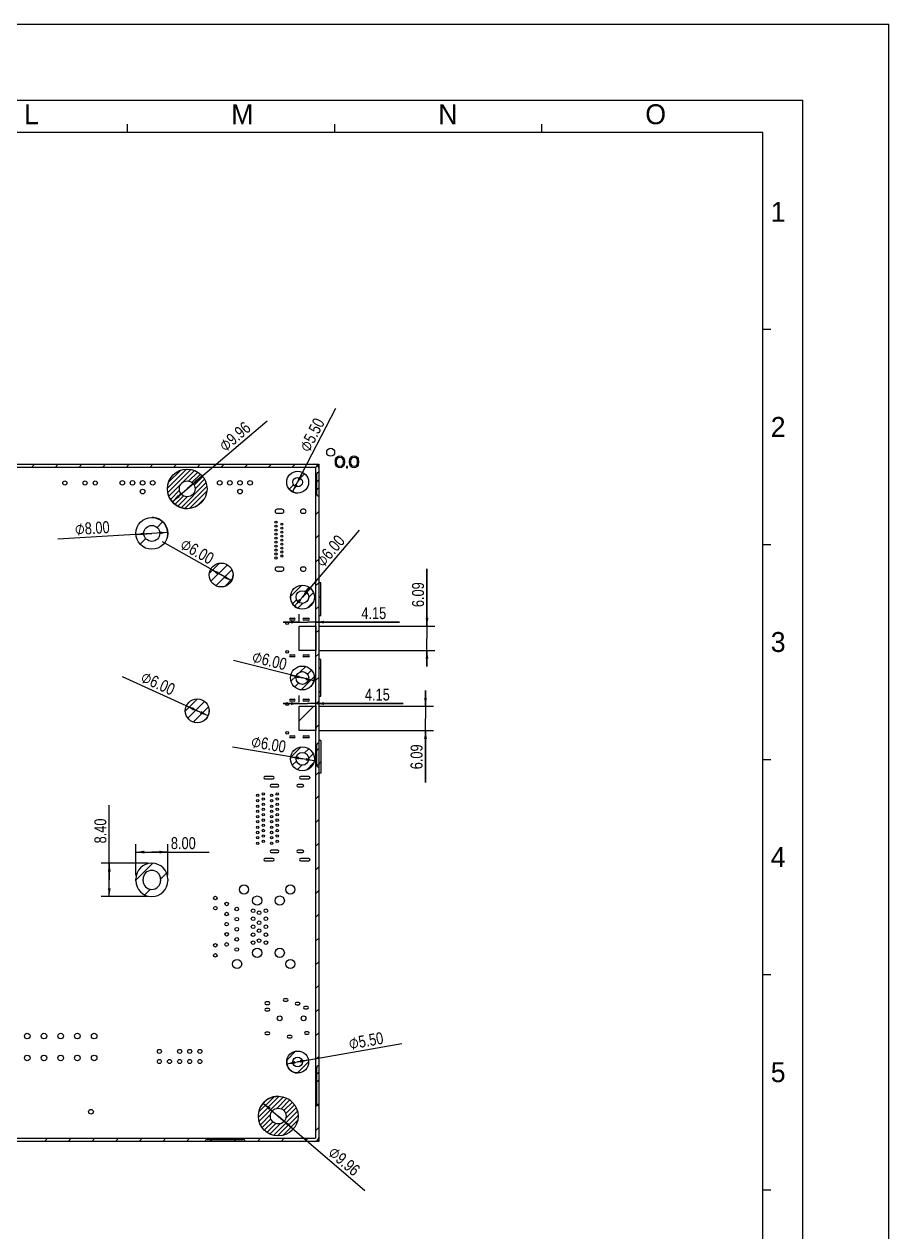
# Model space of a CAD drawing. Header units: millimetres. Extents: x 0 to 841, y 0 to 594.
# Drawn here: x 623.8 to 841, y 290.8 to 594 of the extents above; entities that cross this region are included whole.
import ezdxf

# ---------------------------------------------------------------- set-up
doc = ezdxf.new("R2010")
doc.units = ezdxf.units.MM
doc.header["$LTSCALE"] = 46.255
doc.layers.get('0').update_dxf_attribs({"linetype": 'CONTINUOUS'})
doc.layers.add('ASSEM_MEM', color=7, linetype='CONTINUOUS')
doc.styles.get("Standard").update_dxf_attribs({"font": 'txt', "width": 0.8})
doc.styles.add('TEXTSTYLE_2', font='txt')
doc.styles.add('TEXTSTYLE_3', font='symbol_asme.ttf')
doc.dimstyles.new('DIMSTYLE_1', dxfattribs={"dimtxt": 3, "dimasz": 2.1, "dimexe": 2, "dimexo": 1, "dimgap": 0.75, "dimtad": 1, "dimzin": 0, "dimdsep": 46, "dimtxsty": 'STANDARD', "dimblk": '_FILLED', "dimblk1": '_FILLED', "dimblk2": '_FILLED', "dimcen": 0.09, "dimazin": 0, "dimtp": 0.01, "dimtm": 0.01, "dimtfac": 1, "dimtofl": 0, "dimtmove": 0, "dimatfit": 3, "dimldrblk": '_FILLED', "dimfxl": 1, "dimtolj": 1, "dimtzin": 0, "dimarcsym": 0})
doc.dimstyles.new('DIMSTYLE_2', dxfattribs={"dimtxt": 3, "dimasz": 2.1, "dimexe": 2, "dimexo": 1, "dimtad": 1, "dimzin": 0, "dimdsep": 46, "dimtxsty": 'STANDARD', "dimblk": '_FILLED', "dimblk1": '_FILLED', "dimblk2": '_FILLED', "dimcen": 0.09, "dimazin": 0, "dimtp": 0.01, "dimtm": 0.01, "dimtfac": 1, "dimtmove": 0, "dimatfit": 2, "dimldrblk": '_FILLED', "dimfxl": 1, "dimtolj": 1, "dimtzin": 0, "dimarcsym": 0})

# ---------------------------------------------------------------- blocks, each defined once
blk = doc.blocks.new('_FILLED')
at = {"color": 0, "linetype": 'BYBLOCK'}
blk.add_solid([(0, 0), (-1, 0.17), (-1, -0.17)], dxfattribs=at)
blk = doc.blocks.new('*D27')
at = {"color": 7, "linetype": 'CONTINUOUS'}
for p, q in [((655.91, 466.16), (632.32, 464.71)), ((651.91, 465.91), (655.91, 466.16)), ((659.9, 466.4), (655.91, 466.16))]:
    blk.add_line(p, q, dxfattribs=at)
at = {"color": 7, "linetype": 'CONTINUOUS', "xscale": 2.1, "yscale": 2.1, "zscale": 2.1}
for p, rotation in [((651.91, 465.91), 183.5191490158), ((659.9, 466.4), 3.5191490158)]:
    blk.add_blockref('_FILLED', p, dxfattribs=dict(at, rotation=rotation))
at = {"color": 7, "linetype": 'CONTINUOUS', "insert": (645.21, 469.26), "char_height": 3, "width": 19.7077, "attachment_point": 3, "rotation": 3.5191, "line_spacing_factor": 0.9, "style": 'TEXTSTYLE_3'}
blk.add_mtext('⌀\\ftxt;{\\W0.8;8.00}', dxfattribs=at)
blk = doc.blocks.new('*D28')
at = {"color": 7, "linetype": 'CONTINUOUS'}
for p, q in [((664.81, 477.34), (684.84, 494.45)), ((668.59, 480.57), (664.81, 477.34)), ((661.02, 474.1), (664.81, 477.34))]:
    blk.add_line(p, q, dxfattribs=at)
at = {"color": 7, "linetype": 'CONTINUOUS', "xscale": 2.1, "yscale": 2.1, "zscale": 2.1}
for p, rotation in [((668.59, 480.57), 40.4934097734), ((661.02, 474.1), 220.4934097734)]:
    blk.add_blockref('_FILLED', p, dxfattribs=dict(at, rotation=rotation))
at = {"color": 7, "linetype": 'CONTINUOUS', "insert": (672.42, 488.77), "char_height": 3, "width": 19.7077, "attachment_point": 1, "rotation": 40.4934, "line_spacing_factor": 0.9, "style": 'TEXTSTYLE_3'}
blk.add_mtext('⌀\\ftxt;{\\W0.8;9.96}', dxfattribs=at)
blk = doc.blocks.new('*D29')
at = {"color": 7, "linetype": 'CONTINUOUS'}
for p, q in [((692.53, 479.01), (702.1, 497.63)), ((693.78, 481.45), (692.53, 479.01)), ((691.27, 476.56), (692.53, 479.01))]:
    blk.add_line(p, q, dxfattribs=at)
at = {"color": 7, "linetype": 'CONTINUOUS', "xscale": 2.1, "yscale": 2.1, "zscale": 2.1}
for p, rotation in [((693.78, 481.45), 62.7795935802), ((691.27, 476.56), 242.7795935802)]:
    blk.add_blockref('_FILLED', p, dxfattribs=dict(at, rotation=rotation))
at = {"color": 7, "linetype": 'CONTINUOUS', "insert": (692.76, 487.66), "char_height": 3, "width": 19.7077, "attachment_point": 1, "rotation": 62.7796, "line_spacing_factor": 0.9, "style": 'TEXTSTYLE_3'}
blk.add_mtext('⌀\\ftxt;{\\W0.8;5.50}', dxfattribs=at)
blk = doc.blocks.new('*D30')
at = {"color": 7, "linetype": 'CONTINUOUS'}
for p, q in [((725.01, 442.85), (725.01, 457.24)), ((725.01, 457.24), (725.01, 439.8)), ((698.08, 442.85), (727.01, 442.85)), ((725.01, 432.76), (725.01, 439.8)), ((698.08, 436.76), (727.01, 436.76)), ((725.01, 436.76), (725.01, 432.76))]:
    blk.add_line(p, q, dxfattribs=at)
at = {"color": 7, "linetype": 'CONTINUOUS', "xscale": 2.1, "yscale": 2.1, "zscale": 2.1}
for p, rotation in [((725.01, 442.85), 270), ((725.01, 436.76), 90)]:
    blk.add_blockref('_FILLED', p, dxfattribs=dict(at, rotation=rotation))
at = {"color": 7, "linetype": 'CONTINUOUS', "insert": (721.26, 447.64), "char_height": 3, "width": 9.6, "attachment_point": 1, "rotation": 90, "line_spacing_factor": 0.9}
blk.add_mtext('6.09', dxfattribs=at)
blk = doc.blocks.new('*D31')
at = {"color": 7, "linetype": 'CONTINUOUS'}
for p, q in [((692.93, 443.85), (692.93, 445.88)), ((697.08, 443.85), (697.08, 445.88)), ((692.93, 443.88), (688.93, 443.88)), ((688.93, 443.88), (695, 443.88)), ((718.13, 443.88), (695, 443.88)), ((697.08, 443.88), (718.13, 443.88))]:
    blk.add_line(p, q, dxfattribs=at)
at = {"color": 7, "linetype": 'CONTINUOUS', "xscale": 2.1, "yscale": 2.1, "zscale": 2.1}
blk.add_blockref('_FILLED', (692.93, 443.88), dxfattribs=at)
at = {"color": 7, "linetype": 'CONTINUOUS', "xscale": 2.1, "yscale": 2.1, "zscale": 2.1, "rotation": 180}
blk.add_blockref('_FILLED', (697.08, 443.88), dxfattribs=at)
at = {"color": 7, "linetype": 'CONTINUOUS', "insert": (708.53, 447.63), "char_height": 3, "width": 9.6, "attachment_point": 1, "line_spacing_factor": 0.9}
blk.add_mtext('4.15', dxfattribs=at)
blk = doc.blocks.new('*D32')
at = {"color": 7, "linetype": 'CONTINUOUS'}
for p, q in [((724.64, 422.75), (724.64, 426.75)), ((724.64, 426.75), (724.64, 419.71)), ((698.08, 422.75), (726.64, 422.75)), ((724.64, 403.58), (724.64, 419.71)), ((698.08, 416.66), (726.64, 416.66)), ((724.64, 416.66), (724.64, 403.58))]:
    blk.add_line(p, q, dxfattribs=at)
at = {"color": 7, "linetype": 'CONTINUOUS', "xscale": 2.1, "yscale": 2.1, "zscale": 2.1}
for p, rotation in [((724.64, 422.75), 270), ((724.64, 416.66), 90)]:
    blk.add_blockref('_FILLED', p, dxfattribs=dict(at, rotation=rotation))
at = {"color": 7, "linetype": 'CONTINUOUS', "insert": (720.89, 413.18), "char_height": 3, "width": 9.6, "attachment_point": 3, "rotation": 90, "line_spacing_factor": 0.9}
blk.add_mtext('6.09', dxfattribs=at)
blk = doc.blocks.new('*D33')
at = {"color": 7, "linetype": 'CONTINUOUS'}
for p, q in [((692.93, 423.75), (692.93, 425.43)), ((697.08, 423.75), (697.08, 425.43)), ((692.93, 423.43), (688.93, 423.43)), ((688.93, 423.43), (695, 423.43)), ((719.03, 423.43), (695, 423.43)), ((697.08, 423.43), (719.03, 423.43))]:
    blk.add_line(p, q, dxfattribs=at)
at = {"color": 7, "linetype": 'CONTINUOUS', "xscale": 2.1, "yscale": 2.1, "zscale": 2.1}
blk.add_blockref('_FILLED', (692.93, 423.43), dxfattribs=at)
at = {"color": 7, "linetype": 'CONTINUOUS', "xscale": 2.1, "yscale": 2.1, "zscale": 2.1, "rotation": 180}
blk.add_blockref('_FILLED', (697.08, 423.43), dxfattribs=at)
at = {"color": 7, "linetype": 'CONTINUOUS', "insert": (709.43, 427.18), "char_height": 3, "width": 9.6, "attachment_point": 1, "line_spacing_factor": 0.9}
blk.add_mtext('4.15', dxfattribs=at)
blk = doc.blocks.new('*D34')
at = {"color": 7, "linetype": 'CONTINUOUS'}
for p, q in [((692.53, 333.45), (718.71, 338.1)), ((695.23, 333.93), (692.53, 333.45)), ((689.82, 332.97), (692.53, 333.45))]:
    blk.add_line(p, q, dxfattribs=at)
at = {"color": 7, "linetype": 'CONTINUOUS', "xscale": 2.1, "yscale": 2.1, "zscale": 2.1}
for p, rotation in [((689.82, 332.97), 190.0721144554), ((695.23, 333.93), 10.0721144554)]:
    blk.add_blockref('_FILLED', p, dxfattribs=dict(at, rotation=rotation))
at = {"color": 7, "linetype": 'CONTINUOUS', "insert": (705.12, 339.49), "char_height": 3, "width": 19.7077, "attachment_point": 1, "rotation": 10.0721, "line_spacing_factor": 0.9, "style": 'TEXTSTYLE_3'}
blk.add_mtext('⌀\\ftxt;{\\W0.8;5.50}', dxfattribs=at)
blk = doc.blocks.new('*D35')
at = {"color": 7, "linetype": 'CONTINUOUS'}
for p, q in [((683.89, 323.1), (687.67, 319.86)), ((691.44, 316.61), (687.67, 319.86)), ((687.67, 319.86), (709.41, 301.16))]:
    blk.add_line(p, q, dxfattribs=at)
at = {"color": 7, "linetype": 'CONTINUOUS', "xscale": 2.1, "yscale": 2.1, "zscale": 2.1}
for p, rotation in [((683.89, 323.1), 139.3136639899), ((691.44, 316.61), 319.3136639899)]:
    blk.add_blockref('_FILLED', p, dxfattribs=dict(at, rotation=rotation))
at = {"color": 7, "linetype": 'CONTINUOUS', "insert": (701.89, 312.57), "char_height": 3, "width": 19.7077, "attachment_point": 1, "rotation": 319.3137, "line_spacing_factor": 0.9, "style": 'TEXTSTYLE_3'}
blk.add_mtext('⌀\\ftxt;{\\W0.8;9.96}', dxfattribs=at)
blk = doc.blocks.new('*D38')
at = {"color": 7, "linetype": 'CONTINUOUS'}
for p, q in [((645.23, 379.16), (645.23, 397.92)), ((654.91, 383.36), (643.23, 383.36)), ((645.23, 383.36), (645.23, 379.16)), ((645.23, 374.96), (645.23, 379.16)), ((654.91, 374.96), (643.23, 374.96))]:
    blk.add_line(p, q, dxfattribs=at)
at = {"color": 7, "linetype": 'CONTINUOUS', "xscale": 2.1, "yscale": 2.1, "zscale": 2.1}
for p, rotation in [((645.23, 383.36), 90), ((645.23, 374.96), 270)]:
    blk.add_blockref('_FILLED', p, dxfattribs=dict(at, rotation=rotation))
at = {"color": 7, "linetype": 'CONTINUOUS', "insert": (641.48, 388.32), "char_height": 3, "width": 9.6, "attachment_point": 1, "rotation": 90, "line_spacing_factor": 0.9}
blk.add_mtext('8.40', dxfattribs=at)
blk = doc.blocks.new('*D39')
at = {"color": 7, "linetype": 'CONTINUOUS'}
for p, q in [((651.91, 380.36), (651.91, 388.14)), ((659.91, 380.36), (659.91, 388.14)), ((651.91, 386.14), (655.91, 386.14)), ((659.91, 386.14), (655.91, 386.14)), ((655.91, 386.14), (670.3, 386.14))]:
    blk.add_line(p, q, dxfattribs=at)
at = {"color": 7, "linetype": 'CONTINUOUS', "xscale": 2.1, "yscale": 2.1, "zscale": 2.1, "rotation": 180}
blk.add_blockref('_FILLED', (651.91, 386.14), dxfattribs=at)
at = {"color": 7, "linetype": 'CONTINUOUS', "xscale": 2.1, "yscale": 2.1, "zscale": 2.1}
blk.add_blockref('_FILLED', (659.91, 386.14), dxfattribs=at)
at = {"color": 7, "linetype": 'CONTINUOUS', "insert": (660.7, 389.89), "char_height": 3, "width": 9.6, "attachment_point": 1, "line_spacing_factor": 0.9}
blk.add_mtext('8.00', dxfattribs=at)
blk = doc.blocks.new('*D40')
at = {"color": 7, "linetype": 'CONTINUOUS'}
for p, q in [((693.73, 450.16), (708.04, 466.98)), ((695.67, 452.44), (693.73, 450.16)), ((691.78, 447.87), (693.73, 450.16))]:
    blk.add_line(p, q, dxfattribs=at)
at = {"color": 7, "linetype": 'CONTINUOUS', "xscale": 2.1, "yscale": 2.1, "zscale": 2.1}
for p, rotation in [((695.67, 452.44), 49.6053224587), ((691.78, 447.87), 229.6053224587)]:
    blk.add_blockref('_FILLED', p, dxfattribs=dict(at, rotation=rotation))
at = {"color": 7, "linetype": 'CONTINUOUS', "insert": (696.67, 459.4), "char_height": 3, "width": 19.7077, "attachment_point": 1, "rotation": 49.6053, "line_spacing_factor": 0.9, "style": 'TEXTSTYLE_3'}
blk.add_mtext('⌀\\ftxt;{\\W0.8;6.00}', dxfattribs=at)
blk = doc.blocks.new('*D41')
at = {"color": 7, "linetype": 'CONTINUOUS'}
for p, q in [((693.73, 429.86), (676.42, 434.23)), ((690.82, 430.59), (693.73, 429.86)), ((696.63, 429.12), (693.73, 429.86))]:
    blk.add_line(p, q, dxfattribs=at)
at = {"color": 7, "linetype": 'CONTINUOUS', "xscale": 2.1, "yscale": 2.1, "zscale": 2.1}
for p, rotation in [((690.82, 430.59), 165.8228602955), ((696.63, 429.12), 345.8228602955)]:
    blk.add_blockref('_FILLED', p, dxfattribs=dict(at, rotation=rotation))
at = {"color": 7, "linetype": 'CONTINUOUS', "insert": (690.07, 434.65), "char_height": 3, "width": 19.7077, "attachment_point": 3, "rotation": 345.8229, "line_spacing_factor": 0.9, "style": 'TEXTSTYLE_3'}
blk.add_mtext('⌀\\ftxt;{\\W0.8;6.00}', dxfattribs=at)
blk = doc.blocks.new('*D42')
at = {"color": 7, "linetype": 'CONTINUOUS'}
for p, q in [((693.73, 409.56), (676.21, 412.51)), ((690.77, 410.06), (693.73, 409.56)), ((696.68, 409.06), (693.73, 409.56))]:
    blk.add_line(p, q, dxfattribs=at)
at = {"color": 7, "linetype": 'CONTINUOUS', "xscale": 2.1, "yscale": 2.1, "zscale": 2.1}
for p, rotation in [((690.77, 410.06), 170.42969168), ((696.68, 409.06), 350.42969168)]:
    blk.add_blockref('_FILLED', p, dxfattribs=dict(at, rotation=rotation))
at = {"color": 7, "linetype": 'CONTINUOUS', "insert": (689.79, 414.02), "char_height": 3, "width": 19.7077, "attachment_point": 3, "rotation": 350.4297, "line_spacing_factor": 0.9, "style": 'TEXTSTYLE_3'}
blk.add_mtext('⌀\\ftxt;{\\W0.8;6.00}', dxfattribs=at)
blk = doc.blocks.new('*D43')
at = {"color": 7, "linetype": 'CONTINUOUS'}
for p, q in [((667.33, 421.61), (648.55, 430.14)), ((664.59, 422.85), (667.33, 421.61)), ((670.06, 420.37), (667.33, 421.61))]:
    blk.add_line(p, q, dxfattribs=at)
at = {"color": 7, "linetype": 'CONTINUOUS', "xscale": 2.1, "yscale": 2.1, "zscale": 2.1}
for p, rotation in [((664.59, 422.85), 155.5447105717), ((670.06, 420.37), 335.5447105717)]:
    blk.add_blockref('_FILLED', p, dxfattribs=dict(at, rotation=rotation))
at = {"color": 7, "linetype": 'CONTINUOUS', "insert": (662.06, 428.12), "char_height": 3, "width": 19.7077, "attachment_point": 3, "rotation": 335.5447, "line_spacing_factor": 0.9, "style": 'TEXTSTYLE_3'}
blk.add_mtext('⌀\\ftxt;{\\W0.8;6.00}', dxfattribs=at)
blk = doc.blocks.new('*D44')
at = {"color": 7, "linetype": 'CONTINUOUS'}
for p, q in [((673.33, 455.71), (658.57, 464.06)), ((670.71, 457.18), (673.33, 455.71)), ((675.94, 454.23), (673.33, 455.71))]:
    blk.add_line(p, q, dxfattribs=at)
at = {"color": 7, "linetype": 'CONTINUOUS', "xscale": 2.1, "yscale": 2.1, "zscale": 2.1}
for p, rotation in [((670.71, 457.18), 150.4967613967), ((675.94, 454.23), 330.4967613967)]:
    blk.add_blockref('_FILLED', p, dxfattribs=dict(at, rotation=rotation))
at = {"color": 7, "linetype": 'CONTINUOUS', "insert": (671.85, 460.85), "char_height": 3, "width": 19.7077, "attachment_point": 3, "rotation": 330.4968, "line_spacing_factor": 0.9, "style": 'TEXTSTYLE_3'}
blk.add_mtext('⌀\\ftxt;{\\W0.8;6.00}', dxfattribs=at)

msp = doc.modelspace()

# ---------------------------------------------------------------- linework, layer by layer
at = {"color": 7, "linetype": 'CONTINUOUS'}
for p, q in [((0, 594), (841, 594)), ((841, 0), (841, 594)), ((16.342, 574.885), (819.342, 574.885)), ((819.342, 574.885), (819.342, 23.885)), ((649.842, 566.885), (649.842, 568.885)), ((701.842, 566.885), (701.842, 568.885)), ((753.842, 566.885), (753.842, 568.885)), ((25.842, 566.885), (809.342, 566.885)), ((809.342, 31.385), (809.342, 566.885)), ((809.342, 517.385), (811.342, 517.385)), ((809.342, 463.385), (811.342, 463.385)), ((809.342, 409.385), (811.342, 409.385)), ((809.342, 355.385), (811.342, 355.385)), ((809.342, 301.385), (811.342, 301.385))]:
    msp.add_line(p, q, dxfattribs=at)
for centre, radius, start, end in [((692.525, 479.007), 2.75, 222.79649, 270), ((664.805, 477.337), 4.98, 209.13923, 270), ((655.905, 466.157), 4, 349.48291, 90), ((673.325, 455.707), 3, 312.06181, 360), ((693.725, 450.157), 3, 180, 248.04027), ((693.725, 429.857), 3, 327.38791, 360), ((667.325, 421.607), 3, 317.10976, 360), ((693.725, 409.557), 3, 151.99474, 180), ((692.525, 333.447), 2.75, 170.08901, 270), ((687.665, 319.857), 4.98, 90, 150.66784)]:
    msp.add_arc(centre, radius, start, end, dxfattribs=at)
at = {"layer": 'ASSEM_MEM', "color": 40, "linetype": 'CONTINUOUS'}
for p, q in [((702.138, 484.915), (702.263, 485.17)), ((702.263, 485.17), (702.45, 485.362)), ((702.45, 485.362), (702.763, 485.553)), ((702.638, 485.107), (702.825, 485.234)), ((702.763, 485.553), (703.138, 485.617)), ((702.825, 485.234), (703.138, 485.298)), ((703.138, 485.617), (703.513, 485.553)), ((703.138, 485.298), (703.45, 485.234)), ((703.45, 485.234), (703.638, 485.107)), ((703.513, 485.553), (703.825, 485.362)), ((703.825, 485.362), (704.013, 485.17)), ((704.013, 485.17), (704.138, 484.915)), ((705.7, 484.915), (705.825, 485.17)), ((705.825, 485.17), (706.013, 485.362)), ((706.013, 485.362), (706.325, 485.553)), ((706.2, 485.107), (706.388, 485.234)), ((706.325, 485.553), (706.7, 485.617)), ((706.388, 485.234), (706.7, 485.298)), ((706.7, 485.617), (707.075, 485.553)), ((706.7, 485.298), (707.013, 485.234)), ((707.013, 485.234), (707.2, 485.107)), ((707.075, 485.553), (707.388, 485.362)), ((707.388, 485.362), (707.575, 485.17)), ((707.575, 485.17), (707.7, 484.915)), ((702.013, 484.404), (702.075, 484.724)), ((702.013, 483.83), (702.013, 484.404)), ((702.075, 483.511), (702.013, 483.83)), ((702.075, 484.724), (702.138, 484.915)), ((702.138, 483.319), (702.075, 483.511)), ((702.263, 483.064), (702.138, 483.319)), ((702.45, 482.873), (702.263, 483.064)), ((702.325, 484.341), (702.388, 484.724)), ((702.325, 483.894), (702.325, 484.341)), ((702.388, 483.511), (702.325, 483.894)), ((702.388, 484.724), (702.638, 485.107)), ((702.638, 483.128), (702.388, 483.511)), ((702.763, 482.681), (702.45, 482.873)), ((702.825, 483), (702.638, 483.128)), ((703.138, 482.617), (702.763, 482.681)), ((703.138, 482.936), (702.825, 483)), ((703.45, 483), (703.138, 482.936)), ((703.513, 482.681), (703.138, 482.617)), ((703.638, 483.128), (703.45, 483)), ((703.825, 482.873), (703.513, 482.681)), ((703.638, 485.107), (703.888, 484.724)), ((703.888, 483.511), (703.638, 483.128)), ((704.013, 483.064), (703.825, 482.873)), ((703.888, 484.724), (703.95, 484.341)), ((703.95, 483.894), (703.888, 483.511)), ((703.95, 484.341), (703.95, 483.894)), ((704.138, 483.319), (704.013, 483.064)), ((704.138, 484.915), (704.2, 484.724)), ((704.2, 483.511), (704.138, 483.319)), ((704.2, 484.724), (704.263, 484.404)), ((704.263, 483.83), (704.2, 483.511)), ((704.263, 484.404), (704.263, 483.83)), ((705.075, 482.936), (704.763, 482.936)), ((704.763, 482.936), (704.763, 482.617)), ((704.763, 482.617), (705.075, 482.617)), ((705.075, 482.617), (705.075, 482.936)), ((705.575, 484.404), (705.638, 484.724)), ((705.575, 483.83), (705.575, 484.404)), ((705.638, 483.511), (705.575, 483.83)), ((705.638, 484.724), (705.7, 484.915)), ((705.7, 483.319), (705.638, 483.511)), ((705.825, 483.064), (705.7, 483.319)), ((706.013, 482.873), (705.825, 483.064)), ((705.888, 484.341), (705.95, 484.724)), ((705.888, 483.894), (705.888, 484.341)), ((705.95, 483.511), (705.888, 483.894)), ((705.95, 484.724), (706.2, 485.107)), ((706.2, 483.128), (705.95, 483.511)), ((706.325, 482.681), (706.013, 482.873)), ((706.388, 483), (706.2, 483.128)), ((706.7, 482.617), (706.325, 482.681)), ((706.7, 482.936), (706.388, 483)), ((707.013, 483), (706.7, 482.936)), ((707.075, 482.681), (706.7, 482.617)), ((707.2, 483.128), (707.013, 483)), ((707.388, 482.873), (707.075, 482.681)), ((707.2, 485.107), (707.45, 484.724)), ((707.45, 483.511), (707.2, 483.128)), ((707.575, 483.064), (707.388, 482.873)), ((707.45, 484.724), (707.513, 484.341)), ((707.513, 483.894), (707.45, 483.511)), ((707.513, 484.341), (707.513, 483.894)), ((707.7, 483.319), (707.575, 483.064)), ((707.7, 484.915), (707.763, 484.724)), ((707.763, 483.511), (707.7, 483.319)), ((707.763, 484.724), (707.825, 484.404)), ((707.825, 483.83), (707.763, 483.511)), ((707.825, 484.404), (707.825, 483.83))]:
    msp.add_line(p, q, dxfattribs=at)
at = {"layer": 'ASSEM_MEM', "color": 7, "linetype": 'CONTINUOUS'}
for p, q in [((527.825, 483.507), (697.825, 483.507)), ((697.025, 482.707), (528.625, 482.707)), ((625.664, 482.707), (626.464, 483.507)), ((631.611, 482.707), (632.411, 483.507)), ((637.558, 482.707), (638.358, 483.507)), ((643.504, 482.707), (644.304, 483.507)), ((649.451, 482.707), (650.251, 483.507)), ((655.398, 482.707), (656.198, 483.507)), ((659.828, 477.517), (664.626, 482.314)), ((659.912, 476.411), (665.732, 482.23)), ((661.345, 482.707), (662.145, 483.507)), ((667.291, 482.707), (668.091, 483.507)), ((673.238, 482.707), (674.038, 483.507)), ((679.185, 482.707), (679.985, 483.507)), ((685.132, 482.707), (685.932, 483.507)), ((691.078, 482.707), (691.878, 483.507)), ((697.025, 482.707), (697.825, 483.507)), ((697.025, 482.707), (697.025, 314.307)), ((697.825, 483.507), (697.825, 313.507)), ((660.105, 478.982), (663.16, 482.038)), ((663.594, 478.904), (666.652, 481.962)), ((665.164, 479.284), (667.442, 481.562)), ((665.992, 478.922), (668.122, 481.052)), ((666.544, 478.285), (668.7, 480.441)), ((666.785, 477.337), (669.175, 479.727)), ((693.175, 480.016), (694.282, 481.123)), ((697.325, 476.007), (697.325, 481.007)), ((697.325, 479.06), (697.825, 479.56)), ((660.18, 475.49), (663.238, 478.548)), ((660.58, 474.701), (662.858, 476.978)), ((661.09, 474.021), (663.22, 476.151)), ((663.245, 472.608), (669.535, 478.897)), ((664.219, 472.392), (669.751, 477.924)), ((665.41, 472.394), (669.748, 476.732)), ((690.409, 477.251), (691.516, 478.357)), ((697.025, 476.76), (697.825, 477.56)), ((661.701, 473.443), (663.857, 475.599)), ((662.416, 472.968), (664.805, 475.357)), ((667.148, 472.943), (669.2, 474.994)), ((688.575, 472.207), (687.375, 472.207)), ((687.375, 471.207), (688.575, 471.207)), ((694.135, 472.207), (693.735, 472.207)), ((693.735, 471.207), (694.135, 471.207)), ((697.025, 470.814), (697.825, 471.614)), ((657.215, 467.669), (658.631, 469.085)), ((652.978, 463.431), (654.394, 464.847)), ((697.025, 464.867), (697.825, 465.667)), ((670.35, 456.093), (672.939, 458.682)), ((670.77, 454.135), (674.898, 458.262)), ((697.025, 458.92), (697.825, 459.72)), ((672.02, 453.006), (676.026, 457.012)), ((688.575, 457.707), (687.375, 457.707)), ((687.375, 456.707), (688.575, 456.707)), ((694.135, 457.707), (693.735, 457.707)), ((693.735, 456.707), (694.135, 456.707)), ((674.245, 452.852), (676.181, 454.788)), ((690.729, 450.306), (693.576, 453.153)), ((694.406, 451.605), (695.428, 452.627)), ((697.025, 452.973), (697.825, 453.773)), ((698.325, 453.757), (697.825, 453.757)), ((698.325, 445.557), (698.325, 453.757)), ((691.255, 448.454), (692.277, 449.476)), ((695.001, 447.442), (696.441, 448.882)), ((695.325, 450.145), (696.493, 451.313)), ((697.825, 449.91), (698.325, 450.41)), ((692.569, 447.389), (693.737, 448.557)), ((697.025, 447.027), (697.825, 447.827)), ((690.725, 444.857), (691.625, 444.857)), ((691.625, 444.357), (690.725, 444.357)), ((692.925, 442.847), (697.075, 442.847)), ((692.925, 436.762), (692.925, 442.847)), ((694.125, 444.857), (695.225, 444.857)), ((695.225, 444.357), (694.125, 444.357)), ((697.075, 442.847), (697.075, 436.762)), ((697.825, 445.557), (698.325, 445.557)), ((697.025, 441.08), (697.825, 441.88)), ((697.075, 436.762), (692.925, 436.762)), ((690.725, 435.657), (691.625, 435.657)), ((691.625, 435.157), (690.725, 435.157)), ((694.125, 435.657), (695.225, 435.657)), ((695.225, 435.157), (694.125, 435.157)), ((697.025, 435.133), (697.825, 435.933)), ((698.325, 434.457), (697.825, 434.457)), ((698.325, 425.257), (698.325, 434.457)), ((693.199, 431.368), (694.568, 432.737)), ((695.014, 430.805), (696.01, 431.801)), ((697.825, 432.07), (698.325, 432.57)), ((690.846, 429.015), (692.214, 430.383)), ((691.782, 427.572), (692.778, 428.568)), ((693.458, 426.869), (696.713, 430.125)), ((697.025, 429.186), (697.825, 429.986)), ((664.326, 421.525), (667.407, 424.606)), ((690.725, 424.557), (691.625, 424.557)), ((694.125, 424.557), (695.225, 424.557)), ((697.825, 426.123), (698.325, 426.623)), ((697.825, 425.257), (698.325, 425.257)), ((664.952, 419.772), (669.16, 423.98)), ((666.334, 418.776), (670.157, 422.598)), ((691.625, 424.057), (690.725, 424.057)), ((692.925, 422.75), (697.075, 422.75)), ((692.925, 419.06), (696.615, 422.75)), ((692.925, 416.664), (692.925, 422.75)), ((695.225, 424.057), (694.125, 424.057)), ((697.025, 423.24), (697.825, 424.04)), ((697.075, 422.75), (697.075, 416.664)), ((669.214, 419.276), (669.656, 419.719)), ((697.075, 416.664), (692.925, 416.664)), ((697.025, 417.293), (697.825, 418.093)), ((690.725, 415.357), (691.625, 415.357)), ((691.625, 414.857), (690.725, 414.857)), ((690.743, 409.882), (693.4, 412.54)), ((694.125, 415.357), (695.225, 415.357)), ((695.225, 414.857), (694.125, 414.857)), ((697.325, 408.007), (697.325, 413.007)), ((698.325, 414.157), (697.825, 414.157)), ((698.325, 414.157), (698.325, 405.957)), ((694.293, 411.053), (695.331, 412.091)), ((695.319, 409.701), (696.444, 410.826)), ((697.025, 411.346), (697.825, 412.146)), ((691.191, 407.952), (692.229, 408.99)), ((692.457, 406.839), (693.582, 407.964)), ((694.726, 406.729), (696.553, 408.557)), ((697.362, 407.82), (698.325, 408.783)), ((686.325, 405.157), (684.325, 405.157)), ((684.325, 404.557), (686.325, 404.557)), ((695.335, 405.157), (693.335, 405.157)), ((693.335, 404.557), (695.335, 404.557)), ((697.025, 405.399), (697.825, 406.199)), ((698.325, 405.957), (697.825, 405.957)), ((687.515, 403.107), (685.915, 403.107)), ((685.915, 402.507), (687.515, 402.507)), ((693.745, 403.107), (692.645, 403.107)), ((692.645, 402.507), (693.745, 402.507)), ((697.025, 399.452), (697.825, 400.252)), ((697.025, 393.506), (697.825, 394.306)), ((697.025, 387.559), (697.825, 388.359)), ((687.515, 386.607), (685.915, 386.607)), ((685.915, 386.007), (687.515, 386.007)), ((693.745, 386.607), (692.645, 386.607)), ((692.645, 386.007), (693.745, 386.007)), ((651.905, 379.104), (656.151, 383.35)), ((686.325, 384.557), (684.325, 384.557)), ((684.325, 383.957), (686.325, 383.957)), ((695.335, 384.557), (693.335, 384.557)), ((693.335, 383.957), (695.335, 383.957)), ((697.025, 381.612), (697.825, 382.412)), ((651.905, 378.957), (651.905, 379.357)), ((653.705, 378.957), (653.705, 379.357)), ((658.105, 379.357), (659.611, 380.863)), ((658.105, 379.357), (658.105, 378.957)), ((659.905, 379.357), (659.905, 378.957)), ((654.124, 375.376), (655.536, 376.788)), ((697.025, 375.665), (697.825, 376.465)), ((697.025, 369.719), (697.825, 370.519)), ((697.025, 363.772), (697.825, 364.572)), ((697.025, 357.825), (697.825, 358.625)), ((697.025, 351.878), (697.825, 352.678)), ((689.825, 349.307), (689.225, 349.307)), ((689.225, 348.707), (689.825, 348.707)), ((685.225, 348.507), (684.625, 348.507)), ((684.625, 347.907), (685.225, 347.907)), ((685.225, 346.907), (684.625, 346.907)), ((684.625, 346.307), (685.225, 346.307)), ((692.825, 348.407), (692.225, 348.407)), ((692.225, 347.807), (692.825, 347.807)), ((694.925, 347.407), (694.325, 347.407)), ((694.325, 346.807), (694.925, 346.807)), ((697.025, 345.932), (697.825, 346.732)), ((685.225, 340.907), (684.625, 340.907)), ((684.625, 340.307), (685.225, 340.307)), ((690.825, 340.107), (690.225, 340.107)), ((695.125, 341.007), (694.525, 341.007)), ((694.525, 340.407), (695.125, 340.407)), ((697.025, 339.985), (697.825, 340.785)), ((690.225, 339.507), (690.825, 339.507)), ((689.819, 333.938), (692.034, 336.153)), ((697.025, 334.038), (697.825, 334.838)), ((692.525, 330.697), (695.275, 333.447)), ((697.325, 323.007), (697.325, 332.007)), ((697.325, 330.391), (697.825, 330.891)), ((697.025, 328.091), (697.825, 328.891)), ((697.325, 328.747), (697.825, 328.747)), ((682.692, 319.598), (687.924, 324.83)), ((682.793, 320.889), (686.633, 324.729)), ((682.854, 318.571), (688.951, 324.668)), ((687.27, 321.797), (689.819, 324.347)), ((688.369, 321.708), (690.566, 323.905)), ((689.087, 321.236), (691.208, 323.357)), ((689.539, 320.498), (691.748, 322.708)), ((689.579, 319.349), (692.183, 321.953)), ((697.025, 322.144), (697.825, 322.944)), ((683.175, 317.703), (685.725, 320.253)), ((683.618, 316.956), (685.815, 319.153)), ((684.165, 316.314), (686.287, 318.436)), ((686.447, 315.028), (692.494, 321.075)), ((687.489, 314.88), (692.642, 320.034)), ((688.808, 315.01), (692.512, 318.715)), ((684.814, 315.774), (687.024, 317.984)), ((685.569, 315.34), (688.173, 317.943)), ((697.025, 316.198), (697.825, 316.998)), ((697.825, 313.507), (527.825, 313.507)), ((528.625, 314.307), (697.025, 314.307)), ((628.92, 313.507), (629.72, 314.307)), ((634.867, 313.507), (635.667, 314.307)), ((640.814, 313.507), (641.614, 314.307)), ((646.761, 313.507), (647.561, 314.307)), ((652.707, 313.507), (653.507, 314.307)), ((658.654, 313.507), (659.454, 314.307)), ((664.601, 313.507), (665.401, 314.307)), ((669.825, 314.007), (678.825, 314.007)), ((670.548, 313.507), (671.348, 314.307)), ((676.494, 313.507), (677.294, 314.307)), ((682.441, 313.507), (683.241, 314.307)), ((688.388, 313.507), (689.188, 314.307)), ((694.335, 313.507), (695.135, 314.307))]:
    msp.add_line(p, q, dxfattribs=at)
for centre, radius in [((700.825, 486.507), 1), ((664.805, 477.337), 4.98), ((634.075, 478.807), 0.51), ((639.155, 478.807), 0.51), ((641.695, 478.807), 0.51), ((648.515, 478.837), 0.575), ((651.055, 478.837), 0.575), ((653.595, 478.837), 0.575), ((656.135, 478.837), 0.575), ((664.805, 477.337), 1.98), ((672.965, 478.837), 0.575), ((675.505, 478.837), 0.575), ((678.045, 478.837), 0.575), ((680.585, 478.837), 0.575), ((692.525, 479.007), 2.75), ((692.525, 479.007), 1.2), ((653.595, 476.647), 0.575), ((678.045, 476.647), 0.575), ((655.905, 466.157), 4), ((655.905, 466.157), 2), ((687.075, 468.957), 0.275), ((687.075, 467.957), 0.275), ((687.075, 466.957), 0.275), ((688.575, 468.457), 0.275), ((688.575, 467.457), 0.275), ((687.075, 465.957), 0.275), ((687.075, 464.957), 0.275), ((687.075, 463.957), 0.275), ((688.575, 466.457), 0.275), ((688.575, 465.457), 0.275), ((688.575, 464.457), 0.275), ((687.075, 462.957), 0.275), ((687.075, 461.957), 0.275), ((687.075, 460.957), 0.275), ((688.575, 463.457), 0.275), ((688.575, 462.457), 0.275), ((688.575, 461.457), 0.275), ((673.325, 455.707), 3), ((687.075, 459.957), 0.275), ((688.575, 460.457), 0.275), ((693.725, 450.157), 3), ((693.725, 450.157), 1.6), ((689.925, 443.607), 0.35), ((689.925, 436.407), 0.35), ((693.725, 429.857), 3), ((693.725, 429.857), 1.6), ((667.325, 421.607), 3), ((689.925, 423.307), 0.35), ((689.925, 416.107), 0.35), ((693.725, 409.557), 3), ((693.725, 409.557), 1.6), ((682.495, 400.357), 0.3), ((683.895, 400.757), 0.3), ((685.995, 400.357), 0.3), ((687.395, 400.757), 0.3), ((682.495, 399.057), 0.3), ((682.495, 397.657), 0.3), ((683.895, 399.457), 0.3), ((683.895, 398.157), 0.3), ((685.995, 399.057), 0.3), ((685.995, 397.657), 0.3), ((687.395, 399.457), 0.3), ((687.395, 398.157), 0.3), ((682.495, 396.357), 0.3), ((682.495, 395.057), 0.3), ((683.895, 396.857), 0.3), ((683.895, 395.557), 0.3), ((683.895, 394.157), 0.3), ((685.995, 396.357), 0.3), ((685.995, 395.057), 0.3), ((687.395, 396.857), 0.3), ((687.395, 395.557), 0.3), ((687.395, 394.157), 0.3), ((682.495, 393.757), 0.3), ((682.495, 392.357), 0.3), ((682.495, 391.057), 0.3), ((683.895, 392.857), 0.3), ((683.895, 391.557), 0.3), ((685.995, 393.757), 0.3), ((685.995, 392.357), 0.3), ((685.995, 391.057), 0.3), ((687.395, 392.857), 0.3), ((687.395, 391.557), 0.3), ((682.495, 389.757), 0.3), ((682.495, 388.357), 0.3), ((683.895, 390.157), 0.3), ((683.895, 388.857), 0.3), ((685.995, 389.757), 0.3), ((685.995, 388.357), 0.3), ((687.395, 390.157), 0.3), ((687.395, 388.857), 0.3), ((679.07, 376.757), 1.15), ((690.675, 376.757), 1.15), ((671.865, 374.607), 0.445), ((674.705, 373.122), 0.445), ((682.365, 373.972), 1.15), ((688.045, 373.972), 1.15), ((671.865, 372.067), 0.445), ((674.705, 370.582), 0.445), ((677.245, 371.852), 0.445), ((681.345, 371.407), 0.46), ((682.845, 370.907), 0.46), ((684.545, 371.407), 0.46), ((674.705, 368.042), 0.445), ((677.245, 369.312), 0.445), ((677.245, 366.772), 0.445), ((681.345, 369.407), 0.46), ((681.345, 367.407), 0.46), ((682.845, 368.407), 0.46), ((684.545, 369.407), 0.46), ((684.545, 367.407), 0.46), ((674.705, 365.502), 0.445), ((677.245, 364.232), 0.445), ((681.345, 365.407), 0.46), ((681.345, 363.407), 0.46), ((682.845, 366.407), 0.46), ((682.845, 363.907), 0.46), ((684.545, 365.407), 0.46), ((684.545, 363.407), 0.46), ((671.865, 362.747), 0.445), ((674.705, 362.962), 0.445), ((677.245, 361.692), 0.445), ((682.365, 360.842), 1.15), ((688.045, 360.842), 1.15), ((671.865, 360.207), 0.445), ((677.33, 358.057), 1.15), ((690.675, 358.057), 1.15), ((688.025, 344.407), 0.6), ((694.025, 344.407), 0.6), ((624.625, 339.957), 0.7), ((628.825, 339.957), 0.7), ((633.025, 339.957), 0.7), ((637.225, 339.957), 0.7), ((641.425, 339.957), 0.7), ((657.82, 336.107), 0.51), ((662.9, 336.107), 0.51), ((665.44, 336.107), 0.51), ((667.98, 336.107), 0.51), ((624.625, 334.457), 0.7), ((628.825, 334.457), 0.7), ((633.025, 334.457), 0.7), ((637.225, 334.457), 0.7), ((641.425, 334.457), 0.7), ((657.82, 333.567), 0.51), ((660.36, 333.567), 0.51), ((662.9, 333.567), 0.51), ((665.44, 333.567), 0.51), ((667.98, 333.567), 0.51), ((692.525, 333.447), 2.75), ((692.525, 333.447), 1.2), ((687.665, 319.857), 4.98), ((640.625, 320.957), 0.6), ((687.665, 319.857), 1.98)]:
    msp.add_circle(centre, radius, dxfattribs=at)
for centre, radius, start, end in [((696.825, 482.507), 1, 0, 90), ((697.825, 481.007), 0.5, 90, 180), ((697.825, 476.007), 0.5, 180, 270), ((687.375, 471.707), 0.5, 90, 270), ((688.575, 471.707), 0.5, 270, 90), ((693.735, 471.707), 0.5, 90, 270), ((694.135, 471.707), 0.5, 270, 90), ((687.375, 457.207), 0.5, 90, 270), ((688.575, 457.207), 0.5, 270, 90), ((693.735, 457.207), 0.5, 90, 270), ((694.135, 457.207), 0.5, 270, 90), ((690.725, 444.607), 0.25, 90, 270), ((691.625, 444.607), 0.25, 270, 90), ((694.125, 444.607), 0.25, 90, 270), ((695.225, 444.607), 0.25, 270, 90), ((690.725, 435.407), 0.25, 90, 270), ((691.625, 435.407), 0.25, 270, 90), ((694.125, 435.407), 0.25, 90, 270), ((695.225, 435.407), 0.25, 270, 90), ((690.725, 424.307), 0.25, 90, 270), ((691.625, 424.307), 0.25, 270, 90), ((694.125, 424.307), 0.25, 90, 270), ((695.225, 424.307), 0.25, 270, 90), ((690.725, 415.107), 0.25, 90, 270), ((691.625, 415.107), 0.25, 270, 90), ((694.125, 415.107), 0.25, 90, 270), ((695.225, 415.107), 0.25, 270, 90), ((697.825, 413.007), 0.5, 90, 180), ((697.825, 408.007), 0.5, 180, 270), ((684.325, 404.857), 0.3, 90, 270), ((686.325, 404.857), 0.3, 270, 90), ((693.335, 404.857), 0.3, 90, 270), ((695.335, 404.857), 0.3, 270, 90), ((685.915, 402.807), 0.3, 90, 270), ((687.515, 402.807), 0.3, 270, 90), ((692.645, 402.807), 0.3, 90, 270), ((693.745, 402.807), 0.3, 270, 90), ((685.915, 386.307), 0.3, 90, 270), ((687.515, 386.307), 0.3, 270, 90), ((692.645, 386.307), 0.3, 90, 270), ((693.745, 386.307), 0.3, 270, 90), ((655.905, 379.357), 4, 0, 180), ((684.325, 384.257), 0.3, 90, 270), ((686.325, 384.257), 0.3, 270, 90), ((693.335, 384.257), 0.3, 90, 270), ((695.335, 384.257), 0.3, 270, 90), ((655.905, 379.357), 2.2, 0, 180), ((655.905, 378.957), 4, 180, 360), ((655.905, 378.957), 2.2, 180, 360), ((689.225, 349.007), 0.3, 90, 270), ((689.825, 349.007), 0.3, 270, 90), ((684.625, 348.207), 0.3, 90, 270), ((684.625, 346.607), 0.3, 90, 270), ((685.225, 348.207), 0.3, 270, 90), ((685.225, 346.607), 0.3, 270, 90), ((692.225, 348.107), 0.3, 90, 270), ((692.825, 348.107), 0.3, 270, 90), ((694.325, 347.107), 0.3, 90, 270), ((694.925, 347.107), 0.3, 270, 90), ((684.625, 340.607), 0.3, 90, 270), ((685.225, 340.607), 0.3, 270, 90), ((690.225, 339.807), 0.3, 90, 270), ((690.825, 339.807), 0.3, 270, 90), ((694.525, 340.707), 0.3, 90, 270), ((695.125, 340.707), 0.3, 270, 90), ((697.825, 332.007), 0.5, 90, 180), ((697.825, 323.007), 0.5, 180, 270), ((669.825, 313.507), 0.5, 90, 180), ((678.825, 313.507), 0.5, 0, 90), ((696.825, 314.507), 1, 270, 360)]:
    msp.add_arc(centre, radius, start, end, dxfattribs=at)

# ---------------------------------------------------------------- texts
at = {"color": 7, "linetype": 'CONTINUOUS', "char_height": 5, "width": 5, "attachment_point": 1, "line_spacing_factor": 0.9, "style": 'TEXTSTYLE_2'}
for s, insert in [('L', (623.842, 573.885)), ('M', (675.842, 573.885)), ('N', (727.842, 573.885)), ('O', (779.842, 573.885)), ('1', (811.342, 549.385)), ('2', (811.342, 495.385)), ('3', (811.342, 441.385)), ('4', (811.342, 387.385)), ('5', (811.342, 333.385))]:
    msp.add_mtext(s, dxfattribs=dict(at, insert=insert))

# ---------------------------------------------------------------- dimensions: what is measured, and where the dimension line sits
at = {"color": 7, "linetype": 'CONTINUOUS'}
for p1, p2, picture, middle in [((693.783, 481.453), (691.267, 476.562), '*D29', (697.098, 492.816)), ((668.592, 480.571), (661.018, 474.103), '*D28', (678.386, 491.893)), ((695.669, 452.442), (691.781, 447.872), '*D40', (702.068, 463.434)), ((670.714, 457.185), (675.936, 454.23), '*D44', (665.392, 462.782)), ((651.913, 465.912), (659.898, 466.403), '*D27', (638.741, 467.356)), ((690.817, 430.592), (696.634, 429.122), '*D41', (683.337, 434.802)), ((664.594, 422.849), (670.056, 420.365), '*D43', (655.464, 429.473)), ((690.767, 410.056), (696.683, 409.058), '*D42', (683.064, 413.636)), ((695.233, 333.928), (689.818, 332.966), '*D34', (711.849, 339.165)), ((691.441, 316.611), (683.889, 323.104), '*D35', (705.893, 307.154))]:
    dim = msp.add_diameter_dim_2p(p1=p1, p2=p2, text='{\\fSymbol_ASME;\\W1.0;⌀}<>', dimstyle='DIMSTYLE_2', override={"dimpost": '<>'}, dxfattribs=at)
    dim.commit()
    dim.dimension.update_dxf_attribs({"geometry": picture, "text_midpoint": middle, "dimtype": 163})
for base, p1, p2, angle, picture, middle in [((725.0076, 442.8473), (697.0754, 436.7616), (697.0754, 442.8473), 90, '*D30', (725.0076, 452.4354)), ((692.925, 443.878), (697.075, 446.878), (692.925, 446.878), 180, '*D31', (713.402, 443.878)), ((692.925, 423.425), (697.075, 426.425), (692.925, 426.425), 180, '*D33', (714.302, 423.425)), ((724.64, 422.75), (697.075, 416.664), (697.075, 422.75), 90, '*D32', (724.64, 408.383)), ((645.226, 383.357), (655.905, 374.957), (655.905, 383.357), 90, '*D38', (645.226, 393.049))]:
    dim = msp.add_linear_dim(base=base, p1=p1, p2=p2, angle=angle, dimstyle='DIMSTYLE_1', dxfattribs=at)
    dim.commit()
    dim.dimension.update_dxf_attribs({"geometry": picture, "text_midpoint": middle, "dimtype": 160})
dim = msp.add_linear_dim(base=(659.905, 386.14), p1=(651.905, 379.357), p2=(659.905, 379.357), dimstyle='DIMSTYLE_1', dxfattribs=at)
dim.commit()
dim.dimension.update_dxf_attribs({"geometry": '*D39', "text_midpoint": (665.428, 386.14), "dimtype": 160})

doc.saveas('drawing.dxf')
